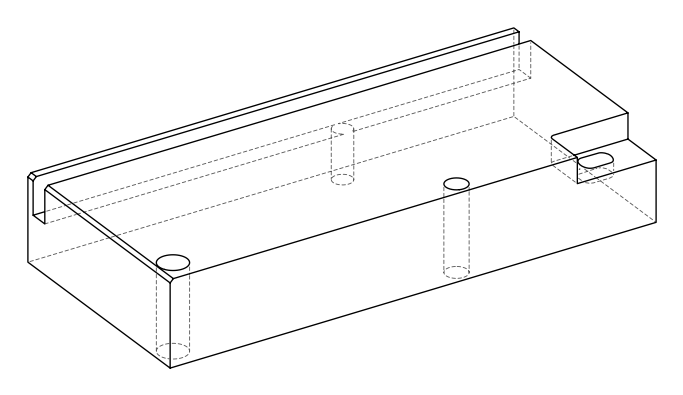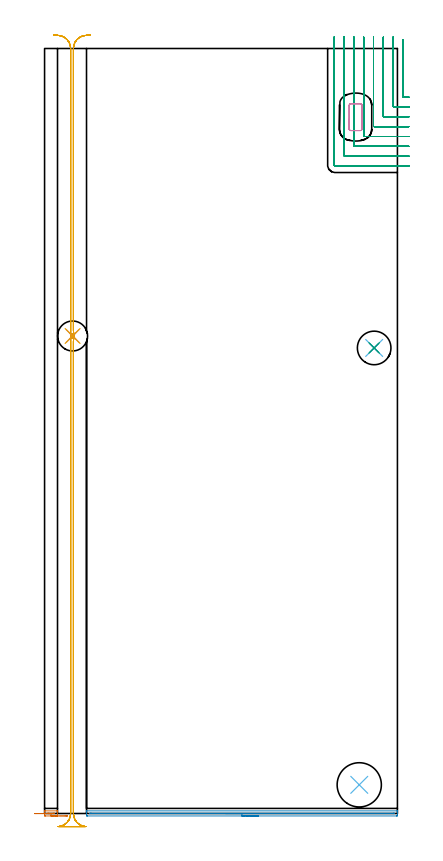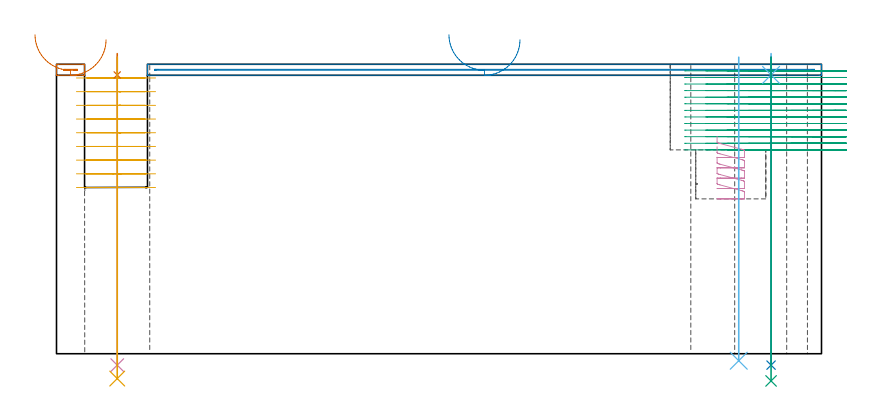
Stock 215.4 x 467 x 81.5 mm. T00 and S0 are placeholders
(PLAN: 12 operations, 9 tool changes, 44 min)
(1 AREA_MILL | FG_CHAMFER_SURFACE | UGT0205_001 | 0.27 min | 49 mm3)
(2 AREA_MILL_1 | FG_CHAMFER_SURFACE_1 | UGT0205_001 | 3.18 min | 922 mm3)
(3 MILL_CORNER_NOTCH_RECTANGULAR | CORNER_NOTCH_RECTANGULAR | NXT0201_009 | Follow Part, ap 2, ae 75% | 19.41 min | 77613 mm3)
(4 MILL_RECTANGULAR_POCKET | POCKET_RECTANGULAR_STRAIGHT | NXT0201_011 | Follow Part, ap 3, ae 75% | 0.94 min | 7155 mm3)
(5 MILL_RECTANGULAR_SLOT | SLOT_RECTANGULAR | NXT0201_012 | Follow Part, ap 4, ae 75% | 18.3 min | 286991 mm3)
(6 SPOT_DRILL | STEP1HOLE | NXT0321_9005460120000 | 0.05 min | 206 mm3)
(7 SPOT_DRILL_1 | STEP1HOLE_1 | NXT0321_9005460120000 | 0.05 min | 0 mm3)
(8 DRILL_THROUGH_HOLE_INTO_CENTER | STEP1HOLE | NXT0301_065 | 0.35 min | 5483 mm3)
(9 DRILL_TO_ENLARGE_THROUGH_HOLE | STEP1HOLE | UGT0301_050 | 0.37 min | 21185 mm3)
(10 DRILL_THROUGH_HOLE_INTO_CENTER_1 | STEP1HOLE_1 | NXT0301_065 | 0.35 min | 3185 mm3)
(11 DRILL_TO_ENLARGE_THROUGH_HOLE_1 | STEP1HOLE_1 | UGT0301_252 | 0.36 min | 9052 mm3)
(12 INDEXABLE_INSERT_DRILL_THROUGH_HOLE_FROM_SOLID | STEP1HOLE_2 | NXT0302_025 | 0.34 min | 46580 mm3)
(TOOL UGT0205_001 | Chamfer Mill 20 x 3 x 45 deg. | D20 FL50 Z2)
(TOOL NXT0201_009 | ENDMILL 8mm [2P460-0800-NA 1630] | D8 FL26 Z6)
(TOOL NXT0201_011 | ENDMILL 12mm [2P460-1200-NA 1630] | D12 FL38 Z6)
(TOOL NXT0201_012 | ENDMILL 16mm [2P460-1600-NA 1630] | D16 FL38 Z6)
(TOOL NXT0321_9005460120000 | NC Spot Drill, 142deg, 12mm, Carbide, Uncoated | D12 PA142 FL30 Z2)
(TOOL NXT0301_065 | Carbide Drill 9.4mm [860.1-0940-075A1-MM 2214] | D9.4 PA140 FL98 Z2)
(TOOL UGT0301_050 | Twist Drill 20.5 mm | D20.5 PA118 FL145 Z2)
(TOOL UGT0301_252 | Twist Drill 18.3 mm | D18.3 PA118 FL135 Z2)
(TOOL NXT0302_025 | Index. Insert Drill 27mm [880-D2700L32-05] | D27 PA176 FL135 Z2)
(OP 1 AREA_MILL)
G17 G21 G94 G90
T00 M6
G54
G17 G0 G90 X13.95 Y-1.5 S1061 M3
G43 Z91.5 H0
Z88.4
G94 G1 X13.912 Z87.528 F250.
X13.798 Z86.664
X13.609 Z85.812
X13.347 Z84.98
X13.013 Z84.174
X12.61 Z83.4
X12.142 Z82.664
X11.61 Z81.972
X11.021 Z81.329
X10.378 Z80.74
X9.686 Z80.208
X8.95 Z79.74
X8.176 Z79.337
X7.37 Z79.003
X6.538 Z78.741
X5.686 Z78.552
X4.822 Z78.438
X3.95 Z78.4
X0.43
X0.304 Y-1.499 Z78.401
X0.01 Y-1.494 Z78.406
X0. Y-1.251 Z78.649
Y1.351 Z81.251
Y1.356 Z81.256
X0.01 Y1.593 Z81.493
X0.43 Y1.6 Z81.5
X7.47
X7.891 Y1.593 Z81.493
X7.894 Y1.551 Z81.451
X7.9 Y1.356 Z81.256
Y-1.231 Z78.669
X7.899 Y-1.251 Z78.649
X7.89 Y-1.494 Z78.406
X7.596 Y-1.499 Z78.401
X7.47 Y-1.5 Z78.4
X3.95
Y-0.086 Z79.814
X2.768
X2.466 Y-0.085 Z79.815
X2.19 Y-0.083 Z79.817
X2.053 Y-0.081 Z79.819
X2.02 Y-0.079 Z79.821
X2.01 Y-0.061 Z79.839
X2.005 Y-0.012 Z79.888
X2.004 Y0.05 Z79.95
X2.007 Y0.143 Z80.043
X2.009 Y0.169 Z80.069
X2.054 Y0.179 Z80.079
X2.19 Y0.181 Z80.081
X2.493 Y0.185 Z80.085
X5.407
X5.71 Y0.183 Z80.083
X5.847 Y0.181 Z80.081
X5.88 Y0.179 Z80.079
X5.89 Y0.161 Z80.061
X5.895 Y0.112 Z80.012
X5.896 Y0.05 Z79.95
X5.893 Y-0.043 Z79.857
X5.891 Y-0.069 Z79.831
X5.846 Y-0.079 Z79.821
X5.71 Y-0.081 Z79.819
X5.408 Y-0.084 Z79.816
X5.132 Y-0.086 Z79.814
X4.83
X3.95
X3.078 Z79.852
X2.214 Z79.966
X1.362 Z80.155
X0.53 Z80.417
X-0.276 Z80.751
X-1.05 Z81.154
X-1.786 Z81.623
X-2.478 Z82.154
X-3.121 Z82.743
X-3.71 Z83.386
X-4.241 Z84.079
X-4.71 Z84.814
X-5.113 Z85.588
X-5.447 Z86.394
X-5.709 Z87.226
X-5.898 Z88.078
X-6.012 Z88.943
X-6.05 Z89.814
G0 Z91.5
M5
M2
(OP 2 AREA_MILL_1)
G17 G21 G94 G90
T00 M6
G54
G17 G0 G90 X130.5 Y-1.5 S1061 M3
G43 Z91.5 H0
Z88.4
G94 G1 X130.462 Z87.528 F250.
X130.348 Z86.663
X130.159 Z85.812
X129.897 Z84.98
X129.563 Z84.174
X129.16 Z83.4
X128.692 Z82.664
X128.16 Z81.972
X127.571 Z81.329
X126.928 Z80.74
X126.236 Z80.208
X125.5 Z79.74
X124.726 Z79.337
X123.92 Z79.003
X123.088 Z78.741
X122.237 Z78.552
X121.372 Z78.438
X120.5 Z78.4
X26.222
X25.967 Y-1.498
X25.61 Y-1.493 Z78.401
X25.6 Y-1.251 Z78.644
Y-0.723 Z79.173
Y-0.384 Z79.512
Y0.144 Z80.04
Y0.483 Z80.378
Y1.163 Z81.063
Y1.404 Z81.304
X25.602 Y1.503 Z81.395
X25.61 Y1.597 Z81.488
X25.775 Y1.6 Z81.5
X215.225
X215.39 Y1.597 Z81.488
X215.397 Y1.555 Z81.446
X215.399 Y1.502 Z81.394
X215.4 Y1.404 Z81.304
Y1.163 Z81.062
Y0.483 Z80.378
Y-0.723 Z79.173
X215.396 Y-1.251 Z78.644
X215.39 Y-1.493 Z78.401
X215.033 Y-1.498 Z78.4
X214.778 Y-1.5
X120.5
Y-0.086 Z79.814
X28.009 Y-0.085 Z79.815
X27.701 Y-0.084 Z79.816
X27.639 Y-0.081 Z79.819
X27.614 Y-0.079 Z79.821
X27.61 Y-0.068 Z79.832
X27.607 Y0.007 Z79.907
X27.623 Y0.179 Z80.079
X27.804 Y0.182 Z80.082
X28.009 Y0.184 Z80.084
X28.316 Y0.185 Z80.085
X28.596 Y0.186 Z80.086
X212.991 Y0.185 Z80.085
X213.3 Y0.184 Z80.084
X213.361 Y0.181 Z80.081
X213.386 Y0.179 Z80.079
X213.39 Y0.168 Z80.068
X213.397 Y0.09 Z79.99
X213.391 Y-0.06 Z79.84
X213.389 Y-0.079 Z79.821
X213.358 Y-0.081 Z79.819
X213.271 Y-0.083 Z79.817
X212.991 Y-0.085 Z79.815
X212.684 Y-0.086 Z79.814
X120.5
X119.628 Z79.852
X118.764 Z79.966
X117.912 Z80.155
X117.08 Z80.417
X116.274 Z80.751
X115.5 Z81.154
X114.764 Z81.623
X114.072 Z82.154
X113.429 Z82.743
X112.84 Z83.386
X112.309 Z84.078
X111.84 Z84.814
X111.437 Z85.588
X111.103 Z86.394
X110.841 Z87.226
X110.652 Z88.078
X110.538 Z88.943
X110.5 Z89.814
G0 Z91.5
M5
M2
(OP 3 MILL_CORNER_NOTCH_RECTANGULAR)
G17 G21 G94 G90
T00 M6
G54
G17 G0 G90 X218.8 Y472.107 S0 M3
G43 Z91.5 H1
Z79.646
G94 G1 Y469.107 F250.
Y437.696 F500.
G3 X219.196 Y437.3 R0.4
G2 X219.4 Y437.3 R42.
G1 X222.4 F250.
G0 Z91.5
X212.8 Y474.
Z79.646
G1 Y471.
Y431.696 F500.
G3 X213.196 Y431.3 R0.4
G1 X219.4
X222.4 F250.
G0 Z91.5
X206.8 Y474.
Z79.646
G1 Y471.
Y425.696 F500.
G3 X207.196 Y425.3 R0.4
G1 X219.4
X222.4 F250.
G0 Z91.5
X200.8 Y474.
Z79.646
G1 Y471.
Y419.696 F500.
G3 X201.197 Y419.3 R0.4
G1 X219.4
X222.4 F250.
G0 Z91.5
X194.8 Y474.
Z79.646
G1 Y471.
Y413.697 F500.
G3 X195.197 Y413.3 R0.4
G1 X219.4
X222.4 F250.
G0 Z91.5
X188.8 Y474.
Z79.646
G1 Y471.
Y407.697 F500.
G3 X189.197 Y407.3 R0.4
G1 X219.4
X222.4 F250.
G0 Z91.5
X182.8 Y474.
Z79.646
G1 Y471.
Y401.697 F500.
G3 X183.197 Y401.3 R0.4
G1 X219.4
X222.4 F250.
G0 Z91.5
X176.8 Y474.
Z79.646
G1 Y471.
Y395.697 F500.
G3 X177.197 Y395.3 R0.4
G1 X219.4
X222.4 F250.
G0 Z91.5
X218.8 Y472.107
Z77.792
G1 Y469.107
Y437.696 F500.
G3 X219.196 Y437.3 R0.4
G2 X219.4 Y437.3 R42.
G1 X222.4 F250.
G0 Z91.5
X212.8 Y474.
Z77.792
G1 Y471.
Y431.696 F500.
G3 X213.196 Y431.3 R0.4
G1 X219.4
X222.4 F250.
G0 Z91.5
X206.8 Y474.
Z77.792
G1 Y471.
Y425.696 F500.
G3 X207.196 Y425.3 R0.4
G1 X219.4
X222.4 F250.
G0 Z91.5
X200.8 Y474.
Z77.792
G1 Y471.
Y419.696 F500.
G3 X201.196 Y419.3 R0.4
G1 X219.4
X222.4 F250.
G0 Z91.5
X194.8 Y474.
Z77.792
G1 Y471.
Y413.697 F500.
G3 X195.197 Y413.3 R0.4
G1 X219.4
X222.4 F250.
G0 Z91.5
X188.8 Y474.
Z77.792
G1 Y471.
Y407.697 F500.
G3 X189.197 Y407.3 R0.4
G1 X219.4
X222.4 F250.
G0 Z91.5
X182.8 Y474.
Z77.792
G1 Y471.
Y401.697 F500.
G3 X183.197 Y401.3 R0.4
G1 X219.4
X222.4 F250.
G0 Z91.5
X176.8 Y474.
Z77.792
G1 Y471.
Y395.697 F500.
G3 X177.197 Y395.3 R0.4
G1 X219.4
X222.4 F250.
G0 Z91.5
X218.8 Y472.107
Z75.938
G1 Y469.107
Y437.696 F500.
G3 X219.196 Y437.3 R0.4
G2 X219.4 Y437.3 R42.
G1 X222.4 F250.
G0 Z91.5
X212.8 Y474.
Z75.938
G1 Y471.
Y431.696 F500.
G3 X213.196 Y431.3 R0.4
G1 X219.4
X222.4 F250.
G0 Z91.5
X206.8 Y474.
Z75.938
G1 Y471.
Y425.696 F500.
G3 X207.196 Y425.3 R0.4
G1 X219.4
X222.4 F250.
G0 Z91.5
X200.8 Y474.
Z75.938
G1 Y471.
Y419.696 F500.
G3 X201.196 Y419.3 R0.4
G1 X219.4
X222.4 F250.
G0 Z91.5
X194.8 Y474.
Z75.938
G1 Y471.
Y413.697 F500.
G3 X195.197 Y413.3 R0.4
G1 X219.4
X222.4 F250.
G0 Z91.5
X188.8 Y474.
Z75.938
G1 Y471.
Y407.697 F500.
G3 X189.197 Y407.3 R0.4
G1 X219.4
X222.4 F250.
G0 Z91.5
X182.8 Y474.
Z75.938
G1 Y471.
Y401.697 F500.
G3 X183.197 Y401.3 R0.4
G1 X219.4
X222.4 F250.
G0 Z91.5
X176.8 Y474.
Z75.938
G1 Y471.
Y395.697 F500.
G3 X177.197 Y395.3 R0.4
G1 X219.4
X222.4 F250.
G0 Z91.5
X218.8 Y472.107
Z74.085
G1 Y469.107
Y437.696 F500.
G3 X219.196 Y437.3 R0.4
G2 X219.4 Y437.3 R42.
G1 X222.4 F250.
G0 Z91.5
X212.8 Y474.
Z74.085
G1 Y471.
Y431.696 F500.
G3 X213.196 Y431.3 R0.4
G1 X219.4
X222.4 F250.
G0 Z91.5
X206.8 Y474.
Z74.085
G1 Y471.
Y425.696 F500.
G3 X207.196 Y425.3 R0.4
G1 X219.4
X222.4 F250.
G0 Z91.5
X200.8 Y474.
Z74.085
G1 Y471.
Y419.696 F500.
G3 X201.196 Y419.3 R0.4
G1 X219.4
X222.4 F250.
G0 Z91.5
X194.8 Y474.
Z74.085
G1 Y471.
Y413.697 F500.
G3 X195.197 Y413.3 R0.4
G1 X219.4
X222.4 F250.
G0 Z91.5
X188.8 Y474.
Z74.085
G1 Y471.
Y407.697 F500.
G3 X189.197 Y407.3 R0.4
G1 X219.4
X222.4 F250.
G0 Z91.5
X182.8 Y474.
Z74.085
G1 Y471.
Y401.697 F500.
G3 X183.197 Y401.3 R0.4
G1 X219.4
X222.4 F250.
G0 Z91.5
X176.8 Y474.
Z74.085
G1 Y471.
Y395.697 F500.
G3 X177.197 Y395.3 R0.4
G1 X219.4
X222.4 F250.
G0 Z91.5
X218.8 Y472.107
Z72.231
G1 Y469.107
Y437.696 F500.
G3 X219.196 Y437.3 R0.4
G2 X219.4 Y437.3 R42.
G1 X222.4 F250.
G0 Z91.5
X212.8 Y474.
Z72.231
G1 Y471.
Y431.696 F500.
G3 X213.196 Y431.3 R0.4
G1 X219.4
X222.4 F250.
G0 Z91.5
X206.8 Y474.
Z72.231
G1 Y471.
Y425.696 F500.
G3 X207.196 Y425.3 R0.4
G1 X219.4
X222.4 F250.
G0 Z91.5
X200.8 Y474.
Z72.231
G1 Y471.
Y419.696 F500.
G3 X201.196 Y419.3 R0.4
G1 X219.4
X222.4 F250.
G0 Z91.5
X194.8 Y474.
Z72.231
G1 Y471.
Y413.697 F500.
G3 X195.197 Y413.3 R0.4
G1 X219.4
X222.4 F250.
G0 Z91.5
X188.8 Y474.
Z72.231
G1 Y471.
Y407.697 F500.
G3 X189.197 Y407.3 R0.4
G1 X219.4
X222.4 F250.
G0 Z91.5
X182.8 Y474.
Z72.231
G1 Y471.
Y401.697 F500.
G3 X183.197 Y401.3 R0.4
G1 X219.4
X222.4 F250.
G0 Z91.5
X176.8 Y474.
Z72.231
G1 Y471.
Y395.697 F500.
G3 X177.197 Y395.3 R0.4
G1 X219.4
X222.4 F250.
G0 Z91.5
X218.8 Y472.107
Z70.377
G1 Y469.107
Y437.696 F500.
G3 X219.196 Y437.3 R0.4
G2 X219.4 Y437.3 R42.
G1 X222.4 F250.
G0 Z91.5
X212.8 Y474.
Z70.377
G1 Y471.
Y431.696 F500.
G3 X213.196 Y431.3 R0.4
G1 X219.4
X222.4 F250.
G0 Z91.5
X206.8 Y474.
Z70.377
G1 Y471.
Y425.696 F500.
G3 X207.196 Y425.3 R0.4
G1 X219.4
X222.4 F250.
G0 Z91.5
X200.8 Y474.
Z70.377
G1 Y471.
Y419.696 F500.
G3 X201.196 Y419.3 R0.4
G1 X219.4
X222.4 F250.
G0 Z91.5
X194.8 Y474.
Z70.377
G1 Y471.
Y413.697 F500.
G3 X195.197 Y413.3 R0.4
G1 X219.4
X222.4 F250.
G0 Z91.5
X188.8 Y474.
Z70.377
G1 Y471.
Y407.697 F500.
G3 X189.197 Y407.3 R0.4
G1 X219.4
X222.4 F250.
G0 Z91.5
X182.8 Y474.
Z70.377
G1 Y471.
Y401.697 F500.
G3 X183.197 Y401.3 R0.4
G1 X219.4
X222.4 F250.
G0 Z91.5
X176.8 Y474.
Z70.377
G1 Y471.
Y395.697 F500.
G3 X177.197 Y395.3 R0.4
G1 X219.4
X222.4 F250.
G0 Z91.5
X218.8 Y472.107
Z68.523
G1 Y469.107
Y437.696 F500.
G3 X219.196 Y437.3 R0.4
G2 X219.4 Y437.3 R42.
G1 X222.4 F250.
G0 Z91.5
X212.8 Y474.
Z68.523
G1 Y471.
Y431.696 F500.
G3 X213.196 Y431.3 R0.4
G1 X219.4
X222.4 F250.
G0 Z91.5
X206.8 Y474.
Z68.523
G1 Y471.
Y425.696 F500.
G3 X207.196 Y425.3 R0.4
G1 X219.4
X222.4 F250.
G0 Z91.5
X200.8 Y474.
Z68.523
G1 Y471.
Y419.696 F500.
G3 X201.196 Y419.3 R0.4
G1 X219.4
X222.4 F250.
G0 Z91.5
X194.8 Y474.
Z68.523
G1 Y471.
Y413.697 F500.
G3 X195.197 Y413.3 R0.4
G1 X219.4
X222.4 F250.
G0 Z91.5
X188.8 Y474.
Z68.523
G1 Y471.
Y407.697 F500.
G3 X189.197 Y407.3 R0.4
G1 X219.4
X222.4 F250.
G0 Z91.5
X182.8 Y474.
Z68.523
G1 Y471.
Y401.697 F500.
G3 X183.197 Y401.3 R0.4
G1 X219.4
X222.4 F250.
G0 Z91.5
X176.8 Y474.
Z68.523
G1 Y471.
Y395.697 F500.
G3 X177.197 Y395.3 R0.4
G1 X219.4
X222.4 F250.
G0 Z91.5
X218.8 Y472.107
Z66.669
G1 Y469.107
Y437.696 F500.
G3 X219.196 Y437.3 R0.4
G2 X219.4 Y437.3 R42.
G1 X222.4 F250.
G0 Z91.5
X212.8 Y474.
Z66.669
G1 Y471.
Y431.696 F500.
G3 X213.196 Y431.3 R0.4
G1 X219.4
X222.4 F250.
G0 Z91.5
X206.8 Y474.
Z66.669
G1 Y471.
Y425.696 F500.
G3 X207.196 Y425.3 R0.4
G1 X219.4
X222.4 F250.
G0 Z91.5
X200.8 Y474.
Z66.669
G1 Y471.
Y419.696 F500.
G3 X201.196 Y419.3 R0.4
G1 X219.4
X222.4 F250.
G0 Z91.5
X194.8 Y474.
Z66.669
G1 Y471.
Y413.697 F500.
G3 X195.197 Y413.3 R0.4
G1 X219.4
X222.4 F250.
G0 Z91.5
X188.8 Y474.
Z66.669
G1 Y471.
Y407.697 F500.
G3 X189.197 Y407.3 R0.4
G1 X219.4
X222.4 F250.
G0 Z91.5
X182.8 Y474.
Z66.669
G1 Y471.
Y401.697 F500.
G3 X183.197 Y401.3 R0.4
G1 X219.4
X222.4 F250.
G0 Z91.5
X176.8 Y474.
Z66.669
G1 Y471.
Y395.697 F500.
G3 X177.197 Y395.3 R0.4
G1 X219.4
X222.4 F250.
G0 Z91.5
X218.8 Y472.107
Z64.815
G1 Y469.107
Y437.696 F500.
G3 X219.196 Y437.3 R0.4
G2 X219.4 Y437.3 R42.
G1 X222.4 F250.
G0 Z91.5
X212.8 Y474.
Z64.815
G1 Y471.
Y431.696 F500.
G3 X213.196 Y431.3 R0.4
G1 X219.4
X222.4 F250.
G0 Z91.5
X206.8 Y474.
Z64.815
G1 Y471.
Y425.696 F500.
G3 X207.196 Y425.3 R0.4
G1 X219.4
X222.4 F250.
G0 Z91.5
X200.8 Y474.
Z64.815
G1 Y471.
Y419.696 F500.
G3 X201.196 Y419.3 R0.4
G1 X219.4
X222.4 F250.
G0 Z91.5
X194.8 Y474.
Z64.815
G1 Y471.
Y413.697 F500.
G3 X195.197 Y413.3 R0.4
G1 X219.4
X222.4 F250.
G0 Z91.5
X188.8 Y474.
Z64.815
G1 Y471.
Y407.697 F500.
G3 X189.197 Y407.3 R0.4
G1 X219.4
X222.4 F250.
G0 Z91.5
X182.8 Y474.
Z64.815
G1 Y471.
Y401.697 F500.
G3 X183.197 Y401.3 R0.4
G1 X219.4
X222.4 F250.
G0 Z91.5
X176.8 Y474.
Z64.815
G1 Y471.
Y395.697 F500.
G3 X177.197 Y395.3 R0.4
G1 X219.4
X222.4 F250.
G0 Z91.5
X218.8 Y472.107
Z62.962
G1 Y469.107
Y437.696 F500.
G3 X219.196 Y437.3 R0.4
G2 X219.4 Y437.3 R42.
G1 X222.4 F250.
G0 Z91.5
X212.8 Y474.
Z62.962
G1 Y471.
Y431.696 F500.
G3 X213.196 Y431.3 R0.4
G1 X219.4
X222.4 F250.
G0 Z91.5
X206.8 Y474.
Z62.962
G1 Y471.
Y425.696 F500.
G3 X207.196 Y425.3 R0.4
G1 X219.4
X222.4 F250.
G0 Z91.5
X200.8 Y474.
Z62.962
G1 Y471.
Y419.696 F500.
G3 X201.196 Y419.3 R0.4
G1 X219.4
X222.4 F250.
G0 Z91.5
X194.8 Y474.
Z62.962
G1 Y471.
Y413.697 F500.
G3 X195.197 Y413.3 R0.4
G1 X219.4
X222.4 F250.
G0 Z91.5
X188.8 Y474.
Z62.962
G1 Y471.
Y407.697 F500.
G3 X189.197 Y407.3 R0.4
G1 X219.4
X222.4 F250.
G0 Z91.5
X182.8 Y474.
Z62.962
G1 Y471.
Y401.697 F500.
G3 X183.197 Y401.3 R0.4
G1 X219.4
X222.4 F250.
G0 Z91.5
X176.8 Y474.
Z62.962
G1 Y471.
Y395.697 F500.
G3 X177.197 Y395.3 R0.4
G1 X219.4
X222.4 F250.
G0 Z91.5
X218.8 Y472.107
Z61.108
G1 Y469.107
Y437.696 F500.
G3 X219.196 Y437.3 R0.4
G2 X219.4 Y437.3 R42.
G1 X222.4 F250.
G0 Z91.5
X212.8 Y474.
Z61.108
G1 Y471.
Y431.696 F500.
G3 X213.196 Y431.3 R0.4
G1 X219.4
X222.4 F250.
G0 Z91.5
X206.8 Y474.
Z61.108
G1 Y471.
Y425.696 F500.
G3 X207.196 Y425.3 R0.4
G1 X219.4
X222.4 F250.
G0 Z91.5
X200.8 Y474.
Z61.108
G1 Y471.
Y419.696 F500.
G3 X201.196 Y419.3 R0.4
G1 X219.4
X222.4 F250.
G0 Z91.5
X194.8 Y474.
Z61.108
G1 Y471.
Y413.697 F500.
G3 X195.197 Y413.3 R0.4
G1 X219.4
X222.4 F250.
G0 Z91.5
X188.8 Y474.
Z61.108
G1 Y471.
Y407.697 F500.
G3 X189.197 Y407.3 R0.4
G1 X219.4
X222.4 F250.
G0 Z91.5
X182.8 Y474.
Z61.108
G1 Y471.
Y401.697 F500.
G3 X183.197 Y401.3 R0.4
G1 X219.4
X222.4 F250.
G0 Z91.5
X176.8 Y474.
Z61.108
G1 Y471.
Y395.697 F500.
G3 X177.197 Y395.3 R0.4
G1 X219.4
X222.4 F250.
G0 Z91.5
X218.8 Y472.107
Z59.254
G1 Y469.107
Y437.696 F500.
G3 X219.196 Y437.3 R0.4
G2 X219.4 Y437.3 R42.
G1 X222.4 F250.
G0 Z91.5
X212.8 Y474.
Z59.254
G1 Y471.
Y431.696 F500.
G3 X213.196 Y431.3 R0.4
G1 X219.4
X222.4 F250.
G0 Z91.5
X206.8 Y474.
Z59.254
G1 Y471.
Y425.696 F500.
G3 X207.196 Y425.3 R0.4
G1 X219.4
X222.4 F250.
G0 Z91.5
X200.8 Y474.
Z59.254
G1 Y471.
Y419.696 F500.
G3 X201.196 Y419.3 R0.4
G1 X219.4
X222.4 F250.
G0 Z91.5
X194.8 Y474.
Z59.254
G1 Y471.
Y413.697 F500.
G3 X195.197 Y413.3 R0.4
G1 X219.4
X222.4 F250.
G0 Z91.5
X188.8 Y474.
Z59.254
G1 Y471.
Y407.697 F500.
G3 X189.197 Y407.3 R0.4
G1 X219.4
X222.4 F250.
G0 Z91.5
X182.8 Y474.
Z59.254
G1 Y471.
Y401.697 F500.
G3 X183.197 Y401.3 R0.4
G1 X219.4
X222.4 F250.
G0 Z91.5
X176.8 Y474.
Z59.254
G1 Y471.
Y395.697 F500.
G3 X177.197 Y395.3 R0.4
G1 X219.4
X222.4 F250.
G0 Z91.5
X218.8 Y472.107
Z57.4
G1 Y469.107
Y437.696 F500.
G3 X219.196 Y437.3 R0.4
G2 X219.4 Y437.3 R42.
G1 X222.4 F250.
G0 Z91.5
X212.8 Y474.
Z57.4
G1 Y471.
Y431.696 F500.
G3 X213.196 Y431.3 R0.4
G1 X219.4
X222.4 F250.
G0 Z91.5
X206.8 Y474.
Z57.4
G1 Y471.
Y425.696 F500.
G3 X207.196 Y425.3 R0.4
G1 X219.4
X222.4 F250.
G0 Z91.5
X200.8 Y474.
Z57.4
G1 Y471.
Y419.696 F500.
G3 X201.196 Y419.3 R0.4
G1 X219.4
X222.4 F250.
G0 Z91.5
X194.8 Y474.
Z57.4
G1 Y471.
Y413.697 F500.
G3 X195.197 Y413.3 R0.4
G1 X219.4
X222.4 F250.
G0 Z91.5
X188.8 Y474.
Z57.4
G1 Y471.
Y407.697 F500.
G3 X189.197 Y407.3 R0.4
G1 X219.4
X222.4 F250.
G0 Z91.5
X182.8 Y474.
Z57.4
G1 Y471.
Y401.697 F500.
G3 X183.197 Y401.3 R0.4
G1 X219.4
X222.4 F250.
G0 Z91.5
X176.8 Y474.
Z57.4
G1 Y471.
Y395.697 F500.
G3 X177.197 Y395.3 R0.4
G1 X219.4
X222.4 F250.
G0 Z91.5
M5
M2
(OP 4 MILL_RECTANGULAR_POCKET)
G17 G21 G94 G90
T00 M6
G54
G17 G0 G90 X186. Y423.842 S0 M3
G43 Z91.5 H1
Z61.177
G94 G1 Y417.8 Z59.558 F250.
Y417.705 Z59.533
X186.059 Y417.467 Z59.467
X186.179 Y417.253 Z59.401
X186.353 Y417.079 Z59.335
X186.567 Y416.959 Z59.269
X186.805 Y416.9 Z59.204
X192.895 Z57.572
X193.133 Y416.959 Z57.506
X193.347 Y417.079 Z57.44
X193.521 Y417.253 Z57.375
X193.641 Y417.467 Z57.309
X193.7 Y417.705 Z57.243
Y417.8 Z57.218
Y425.1 Z55.262
Y432.4 F500.
G3 X192.8 Y433.3 R0.9
G1 X186.9
G3 X186. Y432.4 R0.9
G1 Y417.8
G3 X186.9 Y416.9 R0.9
G1 X192.8
G3 X193.7 Y417.8 R0.9
G1 Y425.1
Y426.1
G0 X186. Y423.842 Z58.262
G1 Y417.8 Z56.643 F250.
Y417.705 Z56.617
X186.059 Y417.467 Z56.551
X186.179 Y417.253 Z56.486
X186.353 Y417.079 Z56.42
X186.567 Y416.959 Z56.354
X186.805 Y416.9 Z56.288
X192.895 Z54.657
X193.133 Y416.959 Z54.591
X193.347 Y417.079 Z54.525
X193.521 Y417.253 Z54.459
X193.641 Y417.467 Z54.393
X193.7 Y417.705 Z54.328
Y417.8 Z54.302
Y425.1 Z52.346
Y432.4 F500.
G3 X192.8 Y433.3 R0.9
G1 X186.9
G3 X186. Y432.4 R0.9
G1 Y417.8
G3 X186.9 Y416.9 R0.9
G1 X192.8
G3 X193.7 Y417.8 R0.9
G1 Y425.1
Y426.1
G0 X186. Y423.842 Z55.346
G1 Y417.8 Z53.727 F250.
Y417.705 Z53.702
X186.059 Y417.467 Z53.636
X186.179 Y417.253 Z53.57
X186.353 Y417.079 Z53.504
X186.567 Y416.959 Z53.439
X186.805 Y416.9 Z53.373
X192.895 Z51.741
X193.133 Y416.959 Z51.675
X193.347 Y417.079 Z51.61
X193.521 Y417.253 Z51.544
X193.641 Y417.467 Z51.478
X193.7 Y417.705 Z51.412
Y417.8 Z51.387
Y425.1 Z49.431
Y432.4 F500.
G3 X192.8 Y433.3 R0.9
G1 X186.9
G3 X186. Y432.4 R0.9
G1 Y417.8
G3 X186.9 Y416.9 R0.9
G1 X192.8
G3 X193.7 Y417.8 R0.9
G1 Y425.1
Y426.1
G0 X186. Y423.842 Z52.431
G1 Y417.8 Z50.812 F250.
Y417.705 Z50.786
X186.059 Y417.467 Z50.721
X186.179 Y417.253 Z50.655
X186.353 Y417.079 Z50.589
X186.567 Y416.959 Z50.523
X186.805 Y416.9 Z50.458
X192.895 Z48.826
X193.133 Y416.959 Z48.76
X193.347 Y417.079 Z48.694
X193.521 Y417.253 Z48.628
X193.641 Y417.467 Z48.563
X193.7 Y417.705 Z48.497
Y417.8 Z48.471
Y425.1 Z46.515
Y432.4 F500.
G3 X192.8 Y433.3 R0.9
G1 X186.9
G3 X186. Y432.4 R0.9
G1 Y417.8
G3 X186.9 Y416.9 R0.9
G1 X192.8
G3 X193.7 Y417.8 R0.9
G1 Y425.1
Y426.1
G0 X186. Y423.842 Z49.515
G1 Y417.8 Z47.897 F250.
Y417.705 Z47.871
X186.059 Y417.467 Z47.805
X186.179 Y417.253 Z47.74
X186.353 Y417.079 Z47.674
X186.567 Y416.959 Z47.608
X186.805 Y416.9 Z47.542
X192.895 Z45.91
X193.133 Y416.959 Z45.845
X193.347 Y417.079 Z45.779
X193.521 Y417.253 Z45.713
X193.641 Y417.467 Z45.647
X193.7 Y417.705 Z45.581
Y417.8 Z45.556
Y425.1 Z43.6
Y432.4 F500.
G3 X192.8 Y433.3 R0.9
G1 X186.9
G3 X186. Y432.4 R0.9
G1 Y417.8
G3 X186.9 Y416.9 R0.9
G1 X192.8
G3 X193.7 Y417.8 R0.9
G1 Y425.1
Y426.1
G0 Z91.5
M5
M2
(OP 5 MILL_RECTANGULAR_SLOT)
G17 G21 G94 G90
T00 M6
G54
G17 G0 G90 X5.603 Y475.23 S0 M3
G43 Z91.5 H1
Z77.644
G94 G1 X8.592 Y474.97 F250.
G2 X15.9 Y467. R8. F500.
G1 Y0.
G2 X8.592 Y-7.97 R8.
G1 Y-8.
X24.908
Y-7.97
G2 X17.6 Y0. R8.
G1 Y288.113
G2 X18.117 Y290.942 R8.
G1 X18.108 Y290.947
G2 X18.108 Y292.053 R-1.15
G1 X18.117 Y292.058
G2 X17.6 Y294.887 R8.
G1 Y467.
G2 X24.908 Y474.97 R8.
G1 X27.897 Y475.23 F250.
G0 X5.603 Z73.789
G1 X8.592 Y474.97
G2 X15.9 Y467. R8. F500.
G1 Y0.
G2 X8.592 Y-7.97 R8.
G1 Y-8.
X24.908
Y-7.97
G2 X17.6 Y0. R8.
G1 Y288.113
G2 X18.117 Y290.942 R8.
G1 X18.108 Y290.947
G2 X18.108 Y292.053 R-1.15
G1 X18.117 Y292.058
G2 X17.6 Y294.887 R8.
G1 Y467.
G2 X24.908 Y474.97 R8.
G1 X27.897 Y475.23 F250.
G0 X5.603 Z69.933
G1 X8.592 Y474.97
G2 X15.9 Y467. R8. F500.
G1 Y0.
G2 X8.592 Y-7.97 R8.
G1 Y-8.
X24.908
Y-7.97
G2 X17.6 Y0. R8.
G1 Y288.113
G2 X18.117 Y290.942 R8.
G1 X18.108 Y290.947
G2 X18.108 Y292.053 R-1.15
G1 X18.117 Y292.058
G2 X17.6 Y294.887 R8.
G1 Y467.
G2 X24.908 Y474.97 R8.
G1 X27.897 Y475.23 F250.
G0 X5.603 Z66.078
G1 X8.592 Y474.97
G2 X15.9 Y467. R8. F500.
G1 Y0.
G2 X8.592 Y-7.97 R8.
G1 Y-8.
X24.908
Y-7.97
G2 X17.6 Y0. R8.
G1 Y288.113
G2 X18.117 Y290.942 R8.
G1 X18.108 Y290.947
G2 X18.108 Y292.053 R-1.15
G1 X18.117 Y292.058
G2 X17.6 Y294.887 R8.
G1 Y467.
G2 X24.908 Y474.97 R8.
G1 X27.897 Y475.23 F250.
G0 X5.603 Z62.222
G1 X8.592 Y474.97
G2 X15.9 Y467. R8. F500.
G1 Y0.
G2 X8.592 Y-7.97 R8.
G1 Y-8.
X24.908
Y-7.97
G2 X17.6 Y0. R8.
G1 Y288.113
G2 X18.117 Y290.942 R8.
G1 X18.108 Y290.947
G2 X18.108 Y292.053 R-1.15
G1 X18.117 Y292.058
G2 X17.6 Y294.887 R8.
G1 Y467.
G2 X24.908 Y474.97 R8.
G1 X27.897 Y475.23 F250.
G0 X5.603 Z58.367
G1 X8.592 Y474.97
G2 X15.9 Y467. R8. F500.
G1 Y0.
G2 X8.592 Y-7.97 R8.
G1 Y-8.
X24.908
Y-7.97
G2 X17.6 Y0. R8.
G1 Y288.113
G2 X18.117 Y290.942 R8.
G1 X18.108 Y290.947
G2 X18.108 Y292.053 R-1.15
G1 X18.117 Y292.058
G2 X17.6 Y294.887 R8.
G1 Y467.
G2 X24.908 Y474.97 R8.
G1 X27.897 Y475.23 F250.
G0 X5.603 Z54.511
G1 X8.592 Y474.97
G2 X15.9 Y467. R8. F500.
G1 Y0.
G2 X8.3 Y-7.99 R8.
G1 Y-8.
X25.2
Y-7.99
G2 X17.6 Y0. R8.
G1 Y288.113
G2 X18.117 Y290.942 R8.
G1 X18.108 Y290.947
G2 X18.108 Y292.053 R-1.15
G1 X18.117 Y292.058
G2 X17.6 Y294.887 R8.
G1 Y467.
G2 X24.908 Y474.97 R8.
G1 X27.897 Y475.23 F250.
G0 X5.603 Z50.656
G1 X8.592 Y474.97
G2 X15.9 Y467. R8. F500.
G1 Y0.
G2 X8.3 Y-7.99 R8.
G1 Y-8.
X25.2
Y-7.99
G2 X17.6 Y0. R8.
G1 Y288.113
G2 X18.117 Y290.942 R8.
G1 X18.108 Y290.947
G2 X18.108 Y292.053 R-1.15
G1 X18.117 Y292.058
G2 X17.6 Y294.887 R8.
G1 Y467.
G2 X24.908 Y474.97 R8.
G1 X27.897 Y475.23 F250.
G0 X5.603 Z46.8
G1 X8.592 Y474.97
G2 X15.9 Y467. R8. F500.
G1 Y0.
G2 X8.3 Y-7.99 R8.
G1 Y-8.
X25.2
Y-7.99
G2 X17.6 Y0. R8.
G1 Y288.113
G2 X18.117 Y290.942 R8.
G1 X18.108 Y290.947
G2 X18.108 Y292.053 R-1.15
G1 X18.117 Y292.058
G2 X17.6 Y294.887 R8.
G1 Y467.
G2 X24.908 Y474.97 R8.
G1 X27.897 Y475.23 F250.
G0 Z91.5
M5
M2
(OP 6 SPOT_DRILL)
G17 G21 G94 G90
T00 M6
G54
G17 G0 G90 X201.2 Y284.2 S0 M3
G43 Z91.5 H0
G94 G81 G98 Z78.5 F250. R84.5
G80
M5
M2
(OP 7 SPOT_DRILL_1)
G17 G21 G94 G90
T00 M6
G54
G17 G0 G90 X17.1 Y291.5 S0 M3
G43 Z91.5 H0
G94 G81 G98 Z78.5 F250. R84.5
G80
M5
M2
(OP 8 DRILL_THROUGH_HOLE_INTO_CENTER)
G17 G21 G94 G90
T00 M6
G54
G17 G0 G90 X201.2 Y284.2 S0 M3
G43 Z91.5 H1
G94 G73 G98 Z-3.211 F250. Q8.471 R83.5
G80
M5
M2
(OP 9 DRILL_TO_ENLARGE_THROUGH_HOLE)
G17 G21 G94 G90
T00 M6
G54
G17 G0 G90 X201.2 Y284.2 S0 M3
G43 Z91.5 H0
G94 G73 G98 Z-7.659 F250. Q17.832 R83.5
G80
M5
M2
(OP 10 DRILL_THROUGH_HOLE_INTO_CENTER_1)
G17 G21 G94 G90
T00 M6
G54
G17 G0 G90 X17.1 Y291.5 S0 M3
G43 Z91.5 H1
G94 G73 G98 Z-3.211 F250. Q8.471 R83.5
G80
M5
M2
(OP 11 DRILL_TO_ENLARGE_THROUGH_HOLE_1)
G17 G21 G94 G90
T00 M6
G54
G17 G0 G90 X17.1 Y291.5 S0 M3
G43 Z91.5 H0
G94 G73 G98 Z-6.998 F250. Q17.7 R83.5
G80
M5
M2
(OP 12 INDEXABLE_INSERT_DRILL_THROUGH_HOLE_FROM_SOLID)
G17 G21 G94 G90
T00 M6
G54
G17 G0 G90 X192.1 Y17.5 S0 M3
G43 Z91.5 H1
G94 G81 G98 Z-1.971 F250. R83.5
G80
M5
M2
